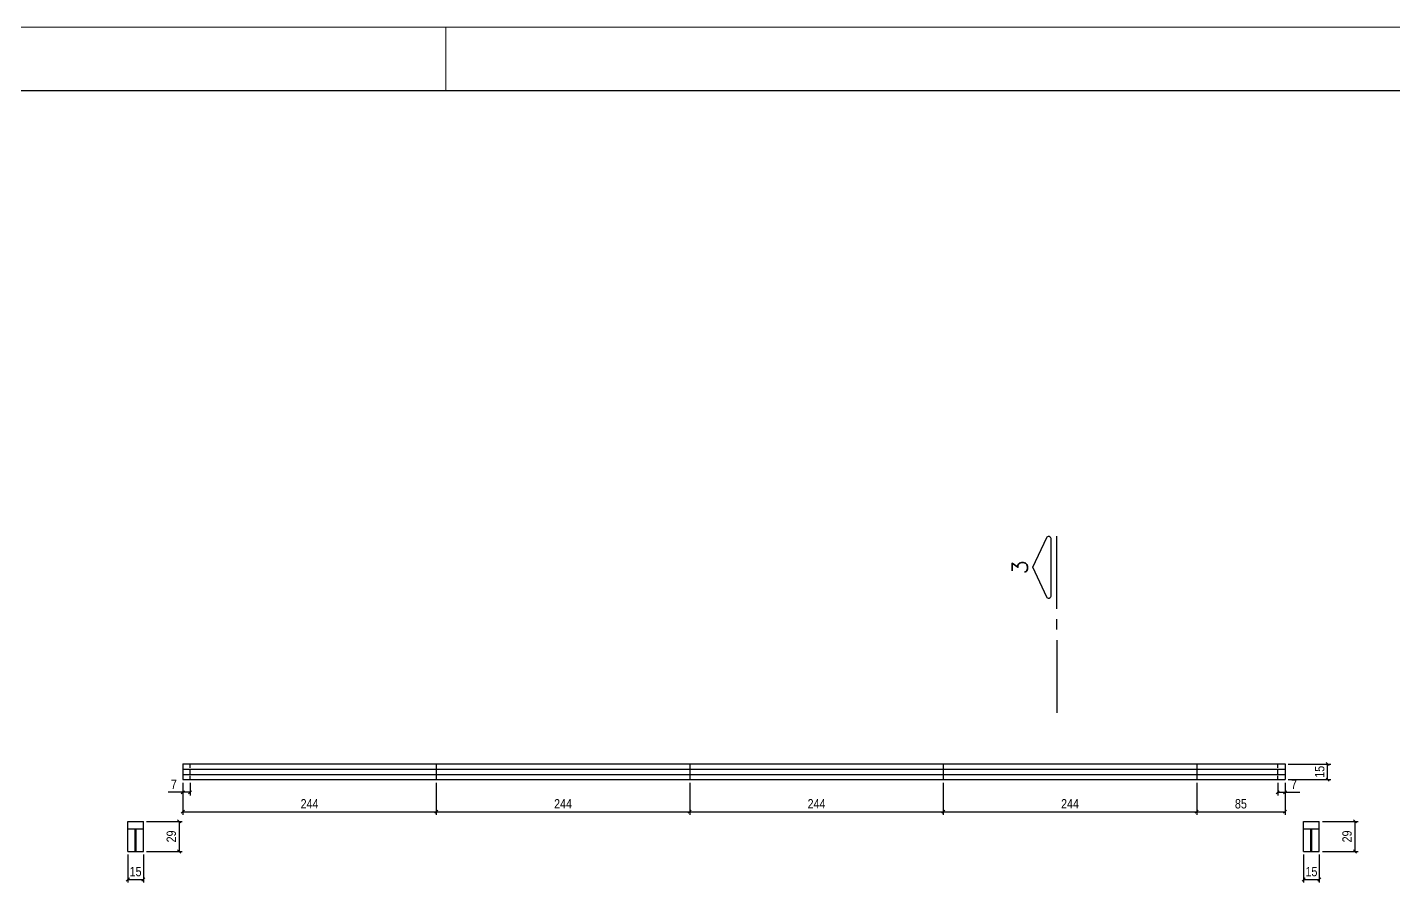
# Model space of a CAD drawing. Extents: x 1860 to 8661, y -614 to 3008.
# Drawn here: x 6004 to 7319, y 2184 to 3008 of the extents above; entities that cross this region are included whole.
import ezdxf
from ezdxf.enums import TextEntityAlignment as Align

# ---------------------------------------------------------------- set-up
doc = ezdxf.new("R2010")
doc.units = 0
doc.linetypes.add('HIDDEN', pattern=[0.375, 0.25, -0.125])
for name, color, linetype in [('COTA', 241, 'Continuous'), ('F-CORTE-INDICAÇÃO', 4, 'Continuous'), ('Painéis', 200, 'Continuous'), ('SARR_2.2x7', 40, 'Continuous')]:
    doc.layers.add(name, color=color, linetype=linetype)
doc.layers.add('FOLHA', color=255, linetype='Continuous', lineweight=5)
doc.styles.add('COTA TECNICA-50', font='techl___.ttf', dxfattribs={"height": 9})
doc.styles.add('ROMANS', font='romans.shx')
doc.dimstyles.new('COTA PAINEL-50', dxfattribs={"dimtxt": 9, "dimasz": 3, "dimexe": 3, "dimexo": 3, "dimgap": 3, "dimtad": 1, "dimdec": 1, "dimzin": 12, "dimdsep": 46, "dimtxsty": 'COTA TECNICA-50', "dimblk1": 'OBLIQUE', "dimblk2": 'OBLIQUE', "dimsah": 1, "dimcen": 0.9, "dimclrd": 4, "dimclre": 4, "dimclrt": 240, "dimadec": 1, "dimazin": 3, "dimtfac": 1, "dimtdec": 1, "dimtmove": 0, "dimatfit": 3, "dimfxl": 1, "dimtolj": 1, "dimtzin": 12, "dimarcsym": 0})

# ---------------------------------------------------------------- blocks, each defined once
blk = doc.blocks.new('*U15')
at = {"layer": 'F-CORTE-INDICAÇÃO'}
for p, q in [((70, 0), (0, 0)), ((80, 0), (90, 0)), ((100, 0), (170, 0))]:
    blk.add_line(p, q, dxfattribs=at)
blk.add_lwpolyline([(112, 6, -0.802585), (111.2, 9.8), (140, 23.3), (168.8, 9.8, -0.802585), (168, 6)], format="xyb", close=True, dxfattribs=at)
at = {"layer": 'F-CORTE-INDICAÇÃO', "style": 'ROMANS'}
blk.add_attdef('CORTE', text='', height=15, dxfattribs=at).set_placement((140, 35.8), align=Align.MIDDLE_CENTER)
at = {"layer": 'F-CORTE-INDICAÇÃO', "color": 2, "style": 'ROMANS'}
blk.add_attdef('FOLHA', text='', height=12, dxfattribs=at).set_placement((140, -10), align=Align.MIDDLE_CENTER)
blk = doc.blocks.new('_Oblique')
at = {"color": 0, "linetype": 'ByBlock', "lineweight": -2}
blk.add_line((-0.5, -0.5), (0.5, 0.5), dxfattribs=at)
blk = doc.blocks.new('*D387')
at = {"layer": 'COTA', "color": 4, "lineweight": -2, "transparency": 16777216}
for p, q in [((6153.4, 2280.3), (6153.4, 2249.4)), ((6397.4, 2280.3), (6397.4, 2249.4)), ((6153.4, 2252.4), (6397.4, 2252.4))]:
    blk.add_line(p, q, dxfattribs=at)
at = {"layer": 'Defpoints', "color": 0, "transparency": 16777216}
for p in [(6153.4, 2283.3), (6397.4, 2283.3), (6397.4, 2252.4)]:
    blk.add_point(p, dxfattribs=at)
at = {"layer": 'COTA', "color": 4, "lineweight": -2, "transparency": 16777216, "xscale": 3, "yscale": 3, "zscale": 3, "rotation": 180}
blk.add_blockref('_Oblique', (6153.4, 2252.4), dxfattribs=at)
at = {"layer": 'COTA', "color": 4, "lineweight": -2, "transparency": 16777216, "xscale": 3, "yscale": 3, "zscale": 3}
blk.add_blockref('_Oblique', (6397.4, 2252.4), dxfattribs=at)
at = {"layer": 'COTA', "color": 240, "transparency": 16777216, "insert": (6275.4, 2260), "char_height": 9, "attachment_point": 5, "style": 'COTA TECNICA-50'}
blk.add_mtext('\\A1;244', dxfattribs=at)
blk = doc.blocks.new('*D388')
at = {"layer": 'COTA', "color": 4, "lineweight": -2, "transparency": 16777216}
for p, q in [((6153.4, 2280.3), (6153.4, 2268.1)), ((6160.4, 2280.3), (6160.4, 2268.1)), ((6153.4, 2271.1), (6139.2, 2271.1)), ((6160.4, 2271.1), (6153.4, 2271.1))]:
    blk.add_line(p, q, dxfattribs=at)
at = {"layer": 'Defpoints', "color": 0, "transparency": 16777216}
for p in [(6153.4, 2283.3), (6160.4, 2283.3), (6153.4, 2271.1)]:
    blk.add_point(p, dxfattribs=at)
at = {"layer": 'COTA', "color": 4, "lineweight": -2, "transparency": 16777216, "xscale": 3, "yscale": 3, "zscale": 3, "rotation": 180}
blk.add_blockref('_Oblique', (6153.4, 2271.1), dxfattribs=at)
at = {"layer": 'COTA', "color": 4, "lineweight": -2, "transparency": 16777216, "xscale": 3, "yscale": 3, "zscale": 3}
blk.add_blockref('_Oblique', (6160.4, 2271.1), dxfattribs=at)
at = {"layer": 'COTA', "color": 240, "transparency": 16777216, "insert": (6144.8, 2278.7), "char_height": 9, "attachment_point": 5, "style": 'COTA TECNICA-50'}
blk.add_mtext('\\A1;7', dxfattribs=at)
blk = doc.blocks.new('*D389')
at = {"layer": 'COTA', "color": 4, "lineweight": -2, "transparency": 16777216}
for p, q in [((6397.4, 2280.3), (6397.4, 2249.4)), ((6641.4, 2280.3), (6641.4, 2249.4)), ((6397.4, 2252.4), (6641.4, 2252.4))]:
    blk.add_line(p, q, dxfattribs=at)
at = {"layer": 'Defpoints', "color": 0, "transparency": 16777216}
for p in [(6397.4, 2283.3), (6641.4, 2283.3), (6641.4, 2252.4)]:
    blk.add_point(p, dxfattribs=at)
at = {"layer": 'COTA', "color": 4, "lineweight": -2, "transparency": 16777216, "xscale": 3, "yscale": 3, "zscale": 3, "rotation": 180}
blk.add_blockref('_Oblique', (6397.4, 2252.4), dxfattribs=at)
at = {"layer": 'COTA', "color": 4, "lineweight": -2, "transparency": 16777216, "xscale": 3, "yscale": 3, "zscale": 3}
blk.add_blockref('_Oblique', (6641.4, 2252.4), dxfattribs=at)
at = {"layer": 'COTA', "color": 240, "transparency": 16777216, "insert": (6519.4, 2260), "char_height": 9, "attachment_point": 5, "style": 'COTA TECNICA-50'}
blk.add_mtext('\\A1;244', dxfattribs=at)
blk = doc.blocks.new('*D390')
at = {"layer": 'COTA', "color": 4, "lineweight": -2, "transparency": 16777216}
for p, q in [((6641.4, 2280.3), (6641.4, 2249.4)), ((6885.4, 2280.3), (6885.4, 2249.4)), ((6641.4, 2252.4), (6885.4, 2252.4))]:
    blk.add_line(p, q, dxfattribs=at)
at = {"layer": 'Defpoints', "color": 0, "transparency": 16777216}
for p in [(6641.4, 2283.3), (6885.4, 2283.3), (6885.4, 2252.4)]:
    blk.add_point(p, dxfattribs=at)
at = {"layer": 'COTA', "color": 4, "lineweight": -2, "transparency": 16777216, "xscale": 3, "yscale": 3, "zscale": 3, "rotation": 180}
blk.add_blockref('_Oblique', (6641.4, 2252.4), dxfattribs=at)
at = {"layer": 'COTA', "color": 4, "lineweight": -2, "transparency": 16777216, "xscale": 3, "yscale": 3, "zscale": 3}
blk.add_blockref('_Oblique', (6885.4, 2252.4), dxfattribs=at)
at = {"layer": 'COTA', "color": 240, "transparency": 16777216, "insert": (6763.4, 2260), "char_height": 9, "attachment_point": 5, "style": 'COTA TECNICA-50'}
blk.add_mtext('\\A1;244', dxfattribs=at)
blk = doc.blocks.new('*D391')
at = {"layer": 'COTA', "color": 4, "lineweight": -2, "transparency": 16777216}
for p, q in [((6885.4, 2280.3), (6885.4, 2249.4)), ((7129.4, 2280.3), (7129.4, 2249.4)), ((6885.4, 2252.4), (7129.4, 2252.4))]:
    blk.add_line(p, q, dxfattribs=at)
at = {"layer": 'Defpoints', "color": 0, "transparency": 16777216}
for p in [(6885.4, 2283.3), (7129.4, 2283.3), (7129.4, 2252.4)]:
    blk.add_point(p, dxfattribs=at)
at = {"layer": 'COTA', "color": 4, "lineweight": -2, "transparency": 16777216, "xscale": 3, "yscale": 3, "zscale": 3, "rotation": 180}
blk.add_blockref('_Oblique', (6885.4, 2252.4), dxfattribs=at)
at = {"layer": 'COTA', "color": 4, "lineweight": -2, "transparency": 16777216, "xscale": 3, "yscale": 3, "zscale": 3}
blk.add_blockref('_Oblique', (7129.4, 2252.4), dxfattribs=at)
at = {"layer": 'COTA', "color": 240, "transparency": 16777216, "insert": (7007.4, 2260), "char_height": 9, "attachment_point": 5, "style": 'COTA TECNICA-50'}
blk.add_mtext('\\A1;244', dxfattribs=at)
blk = doc.blocks.new('*D392')
at = {"layer": 'COTA', "color": 4, "lineweight": -2, "transparency": 16777216}
for p, q in [((7129.4, 2280.3), (7129.4, 2249.4)), ((7214.4, 2280.3), (7214.4, 2249.4)), ((7129.4, 2252.4), (7214.4, 2252.4))]:
    blk.add_line(p, q, dxfattribs=at)
at = {"layer": 'Defpoints', "color": 0, "transparency": 16777216}
for p in [(7129.4, 2283.3), (7214.4, 2283.3), (7214.4, 2252.4)]:
    blk.add_point(p, dxfattribs=at)
at = {"layer": 'COTA', "color": 4, "lineweight": -2, "transparency": 16777216, "xscale": 3, "yscale": 3, "zscale": 3, "rotation": 180}
blk.add_blockref('_Oblique', (7129.4, 2252.4), dxfattribs=at)
at = {"layer": 'COTA', "color": 4, "lineweight": -2, "transparency": 16777216, "xscale": 3, "yscale": 3, "zscale": 3}
blk.add_blockref('_Oblique', (7214.4, 2252.4), dxfattribs=at)
at = {"layer": 'COTA', "color": 240, "transparency": 16777216, "insert": (7171.9, 2260), "char_height": 9, "attachment_point": 5, "style": 'COTA TECNICA-50'}
blk.add_mtext('\\A1;85', dxfattribs=at)
blk = doc.blocks.new('*D393')
at = {"layer": 'COTA', "color": 4, "lineweight": -2, "transparency": 16777216}
for p, q in [((7207.4, 2280.3), (7207.4, 2268.1)), ((7214.4, 2280.3), (7214.4, 2268.1)), ((7207.4, 2271.1), (7214.4, 2271.1)), ((7214.4, 2271.1), (7228.6, 2271.1))]:
    blk.add_line(p, q, dxfattribs=at)
at = {"layer": 'Defpoints', "color": 0, "transparency": 16777216}
for p in [(7207.4, 2283.3), (7214.4, 2283.3), (7214.4, 2271.1)]:
    blk.add_point(p, dxfattribs=at)
at = {"layer": 'COTA', "color": 4, "lineweight": -2, "transparency": 16777216, "xscale": 3, "yscale": 3, "zscale": 3, "rotation": 180}
blk.add_blockref('_Oblique', (7207.4, 2271.1), dxfattribs=at)
at = {"layer": 'COTA', "color": 4, "lineweight": -2, "transparency": 16777216, "xscale": 3, "yscale": 3, "zscale": 3}
blk.add_blockref('_Oblique', (7214.4, 2271.1), dxfattribs=at)
at = {"layer": 'COTA', "color": 240, "transparency": 16777216, "insert": (7223, 2278.7), "char_height": 9, "attachment_point": 5, "style": 'COTA TECNICA-50'}
blk.add_mtext('\\A1;7', dxfattribs=at)
blk = doc.blocks.new('*D394')
at = {"layer": 'COTA', "color": 4, "lineweight": -2, "transparency": 16777216}
for p, q in [((7217.4, 2298.3), (7258.4, 2298.3)), ((7255.4, 2283.3), (7255.4, 2298.3)), ((7217.4, 2283.3), (7258.4, 2283.3))]:
    blk.add_line(p, q, dxfattribs=at)
at = {"layer": 'Defpoints', "color": 0, "transparency": 16777216}
for p in [(7214.4, 2298.3), (7255.4, 2298.3), (7214.4, 2283.3)]:
    blk.add_point(p, dxfattribs=at)
at = {"layer": 'COTA', "color": 4, "lineweight": -2, "transparency": 16777216, "xscale": 3, "yscale": 3, "zscale": 3}
for p, rotation in [((7255.4, 2298.3), 90), ((7255.4, 2283.3), 270)]:
    blk.add_blockref('_Oblique', p, dxfattribs=dict(at, rotation=rotation))
at = {"layer": 'COTA', "color": 240, "transparency": 16777216, "insert": (7247.8, 2290.8), "char_height": 9, "attachment_point": 5, "rotation": 90, "style": 'COTA TECNICA-50'}
blk.add_mtext('\\A1;15', dxfattribs=at)
blk = doc.blocks.new('*D395')
at = {"layer": 'COTA', "color": 4, "lineweight": -2, "transparency": 16777216}
for p, q in [((6118.5, 2243.1), (6152.9, 2243.1)), ((6149.9, 2243.1), (6149.9, 2214.1)), ((6118.5, 2214.1), (6152.9, 2214.1))]:
    blk.add_line(p, q, dxfattribs=at)
at = {"layer": 'Defpoints', "color": 0, "transparency": 16777216}
for p in [(6115.5, 2243.1), (6115.5, 2214.1), (6149.9, 2214.1)]:
    blk.add_point(p, dxfattribs=at)
at = {"layer": 'COTA', "color": 4, "lineweight": -2, "transparency": 16777216, "xscale": 3, "yscale": 3, "zscale": 3}
for p, rotation in [((6149.9, 2243.1), 90), ((6149.9, 2214.1), 270)]:
    blk.add_blockref('_Oblique', p, dxfattribs=dict(at, rotation=rotation))
at = {"layer": 'COTA', "color": 240, "transparency": 16777216, "insert": (6142.4, 2228.6), "char_height": 9, "attachment_point": 5, "rotation": 90, "style": 'COTA TECNICA-50'}
blk.add_mtext('\\A1;29', dxfattribs=at)
blk = doc.blocks.new('*D396')
at = {"layer": 'COTA', "color": 4, "lineweight": -2, "transparency": 16777216}
for p, q in [((6100.5, 2211.1), (6100.5, 2184.1)), ((6115.5, 2211.1), (6115.5, 2184.1)), ((6100.5, 2187.1), (6115.5, 2187.1))]:
    blk.add_line(p, q, dxfattribs=at)
at = {"layer": 'Defpoints', "color": 0, "transparency": 16777216}
for p in [(6100.5, 2214.1), (6115.5, 2214.1), (6115.5, 2187.1)]:
    blk.add_point(p, dxfattribs=at)
at = {"layer": 'COTA', "color": 4, "lineweight": -2, "transparency": 16777216, "xscale": 3, "yscale": 3, "zscale": 3, "rotation": 180}
blk.add_blockref('_Oblique', (6100.5, 2187.1), dxfattribs=at)
at = {"layer": 'COTA', "color": 4, "lineweight": -2, "transparency": 16777216, "xscale": 3, "yscale": 3, "zscale": 3}
blk.add_blockref('_Oblique', (6115.5, 2187.1), dxfattribs=at)
at = {"layer": 'COTA', "color": 240, "transparency": 16777216, "insert": (6108, 2194.7), "char_height": 9, "attachment_point": 5, "style": 'COTA TECNICA-50'}
blk.add_mtext('\\A1;15', dxfattribs=at)
blk = doc.blocks.new('*D397')
at = {"layer": 'COTA', "color": 4, "lineweight": -2, "transparency": 16777216}
for p, q in [((7250.3, 2243.1), (7284.7, 2243.1)), ((7281.7, 2243.1), (7281.7, 2214.1)), ((7250.3, 2214.1), (7284.7, 2214.1))]:
    blk.add_line(p, q, dxfattribs=at)
at = {"layer": 'Defpoints', "color": 0, "transparency": 16777216}
for p in [(7247.3, 2243.1), (7247.3, 2214.1), (7281.7, 2214.1)]:
    blk.add_point(p, dxfattribs=at)
at = {"layer": 'COTA', "color": 4, "lineweight": -2, "transparency": 16777216, "xscale": 3, "yscale": 3, "zscale": 3}
for p, rotation in [((7281.7, 2243.1), 90), ((7281.7, 2214.1), 270)]:
    blk.add_blockref('_Oblique', p, dxfattribs=dict(at, rotation=rotation))
at = {"layer": 'COTA', "color": 240, "transparency": 16777216, "insert": (7274.1, 2228.6), "char_height": 9, "attachment_point": 5, "rotation": 90, "style": 'COTA TECNICA-50'}
blk.add_mtext('\\A1;29', dxfattribs=at)
blk = doc.blocks.new('*D398')
at = {"layer": 'COTA', "color": 4, "lineweight": -2, "transparency": 16777216}
for p, q in [((7232.3, 2211.1), (7232.3, 2184.1)), ((7247.3, 2211.1), (7247.3, 2184.1)), ((7232.3, 2187.1), (7247.3, 2187.1))]:
    blk.add_line(p, q, dxfattribs=at)
at = {"layer": 'Defpoints', "color": 0, "transparency": 16777216}
for p in [(7232.3, 2214.1), (7247.3, 2214.1), (7247.3, 2187.1)]:
    blk.add_point(p, dxfattribs=at)
at = {"layer": 'COTA', "color": 4, "lineweight": -2, "transparency": 16777216, "xscale": 3, "yscale": 3, "zscale": 3, "rotation": 180}
blk.add_blockref('_Oblique', (7232.3, 2187.1), dxfattribs=at)
at = {"layer": 'COTA', "color": 4, "lineweight": -2, "transparency": 16777216, "xscale": 3, "yscale": 3, "zscale": 3}
blk.add_blockref('_Oblique', (7247.3, 2187.1), dxfattribs=at)
at = {"layer": 'COTA', "color": 240, "transparency": 16777216, "insert": (7239.8, 2194.7), "char_height": 9, "attachment_point": 5, "style": 'COTA TECNICA-50'}
blk.add_mtext('\\A1;15', dxfattribs=at)

msp = doc.modelspace()

# ---------------------------------------------------------------- linework, layer by layer
at = {"color": 30}
msp.add_line((2012.11, 2946.69), (8600.49, 2946.69), dxfattribs=at)
at = {"layer": 'FOLHA'}
for p, q in [((1859.7, 3007.66), (8661.45, 3007.66)), ((6406.48, 3007.66), (6406.48, 2946.69))]:
    msp.add_line(p, q, dxfattribs=at)
at = {"layer": 'Painéis'}
for p, q in [((6153.4, 2298.34), (7214.4, 2298.34)), ((6153.4, 2298.34), (6153.4, 2283.34)), ((6397.4, 2298.34), (6397.4, 2283.34)), ((6641.4, 2298.34), (6641.4, 2283.34)), ((6885.4, 2298.34), (6885.4, 2283.34)), ((7129.4, 2298.34), (7129.4, 2283.34)), ((7214.4, 2298.34), (7214.4, 2283.34)), ((6153.4, 2283.34), (7214.4, 2283.34)), ((6100.54, 2214.07), (6100.54, 2243.07)), ((6100.54, 2243.07), (6115.54, 2243.07)), ((6115.54, 2214.07), (6115.54, 2243.07)), ((7232.3, 2214.07), (7232.3, 2243.07)), ((7232.3, 2243.07), (7247.3, 2243.07)), ((7247.3, 2214.07), (7247.3, 2243.07)), ((6100.54, 2214.07), (6115.54, 2214.07)), ((7232.3, 2214.07), (7247.3, 2214.07))]:
    msp.add_line(p, q, dxfattribs=at)
at = {"layer": 'SARR_2.2x7'}
for p, q in [((6153.4, 2293.34), (6397.4, 2293.34)), ((6397.4, 2293.34), (6641.4, 2293.34)), ((6641.4, 2293.34), (6885.4, 2293.34)), ((6885.4, 2293.34), (7129.4, 2293.34)), ((7129.4, 2293.34), (7214.4, 2293.34)), ((6153.4, 2288.34), (6397.4, 2288.34)), ((6397.4, 2288.34), (6641.4, 2288.34)), ((6641.4, 2288.34), (6885.4, 2288.34)), ((6885.4, 2288.34), (7129.4, 2288.34)), ((7129.4, 2288.34), (7214.4, 2288.34))]:
    msp.add_line(p, q, dxfattribs=at)
at = {"layer": 'SARR_2.2x7', "linetype": 'HIDDEN', "ltscale": 15}
for p, q in [((6160.4, 2283.34), (6160.4, 2298.34)), ((7207.4, 2283.34), (7207.4, 2298.34))]:
    msp.add_line(p, q, dxfattribs=at)
at = {"layer": 'SARR_2.2x7', "linetype": 'Continuous'}
for p, q in [((6100.54, 2236.07), (6115.54, 2236.07)), ((6107.54, 2214.07), (6107.54, 2236.07)), ((6108.54, 2214.07), (6108.54, 2236.07)), ((7232.3, 2236.07), (7247.3, 2236.07)), ((7239.3, 2214.07), (7239.3, 2236.07)), ((7240.3, 2214.07), (7240.3, 2236.07))]:
    msp.add_line(p, q, dxfattribs=at)

# ---------------------------------------------------------------- block references
at = {"layer": 'F-CORTE-INDICAÇÃO', "linetype": 'Continuous'}
ref = msp.add_blockref('*U15', (6994.88, 2347.7), dxfattribs=dict(at, rotation=90))
ref.add_attrib('CORTE', '3', dxfattribs={"height": 15, "rotation": 90, "style": 'ROMANS'}).set_placement((6959.11, 2487.7), align=Align.MIDDLE_CENTER)

# ---------------------------------------------------------------- dimensions: what is measured, and where the dimension line sits
at = {"layer": 'COTA'}
for base, p1, p2, angle, picture, middle in [((7255.43, 2298.34), (7214.4, 2283.34), (7214.4, 2298.34), 90, '*D394', (7247.83, 2290.84)), ((7214.4, 2271.1), (7207.4, 2283.34), (7214.4, 2283.34), 180, '*D393', (7222.98, 2278.67)), ((6149.93, 2214.07), (6115.54, 2243.07), (6115.54, 2214.07), 90, '*D395', (6142.35, 2228.57)), ((7281.69, 2214.07), (7247.3, 2243.07), (7247.3, 2214.07), 90, '*D397', (7274.11, 2228.57))]:
    dim = msp.add_linear_dim(base=base, p1=p1, p2=p2, angle=angle, dimstyle='COTA PAINEL-50', dxfattribs=at)
    dim.commit()
    dim.dimension.update_dxf_attribs({"geometry": picture, "text_midpoint": middle})
for base, p1, p2, picture, middle in [((6153.4, 2271.1), (6160.4, 2283.34), (6153.4, 2283.34), '*D388', (6144.82, 2278.67)), ((6397.4, 2252.43), (6153.4, 2283.34), (6397.4, 2283.34), '*D387', (6275.4, 2260)), ((6641.4, 2252.43), (6397.4, 2283.34), (6641.4, 2283.34), '*D389', (6519.4, 2260)), ((7214.4, 2252.43), (7129.4, 2283.34), (7214.4, 2283.34), '*D392', (7171.9, 2260.05)), ((6115.54, 2187.06), (6100.54, 2214.07), (6115.54, 2214.07), '*D396', (6108.04, 2194.66)), ((7247.3, 2187.06), (7232.3, 2214.07), (7247.3, 2214.07), '*D398', (7239.8, 2194.66))]:
    dim = msp.add_linear_dim(base=base, p1=p1, p2=p2, dimstyle='COTA PAINEL-50', dxfattribs=at)
    dim.commit()
    dim.dimension.update_dxf_attribs({"geometry": picture, "text_midpoint": middle})
for base, p1, p2, picture, middle in [((6885.4, 2252.43), (6641.4, 2283.34), (6885.4, 2283.34), '*D390', (6763.4, 2260)), ((7129.4, 2252.43), (6885.4, 2283.34), (7129.4, 2283.34), '*D391', (7007.4, 2260))]:
    dim = msp.add_linear_dim(base=base, p1=p1, p2=p2, dimstyle='COTA PAINEL-50', override={"dimtmove": 1}, dxfattribs=at)
    dim.commit()
    dim.dimension.update_dxf_attribs({"geometry": picture, "text_midpoint": middle})

doc.saveas('drawing.dxf')
